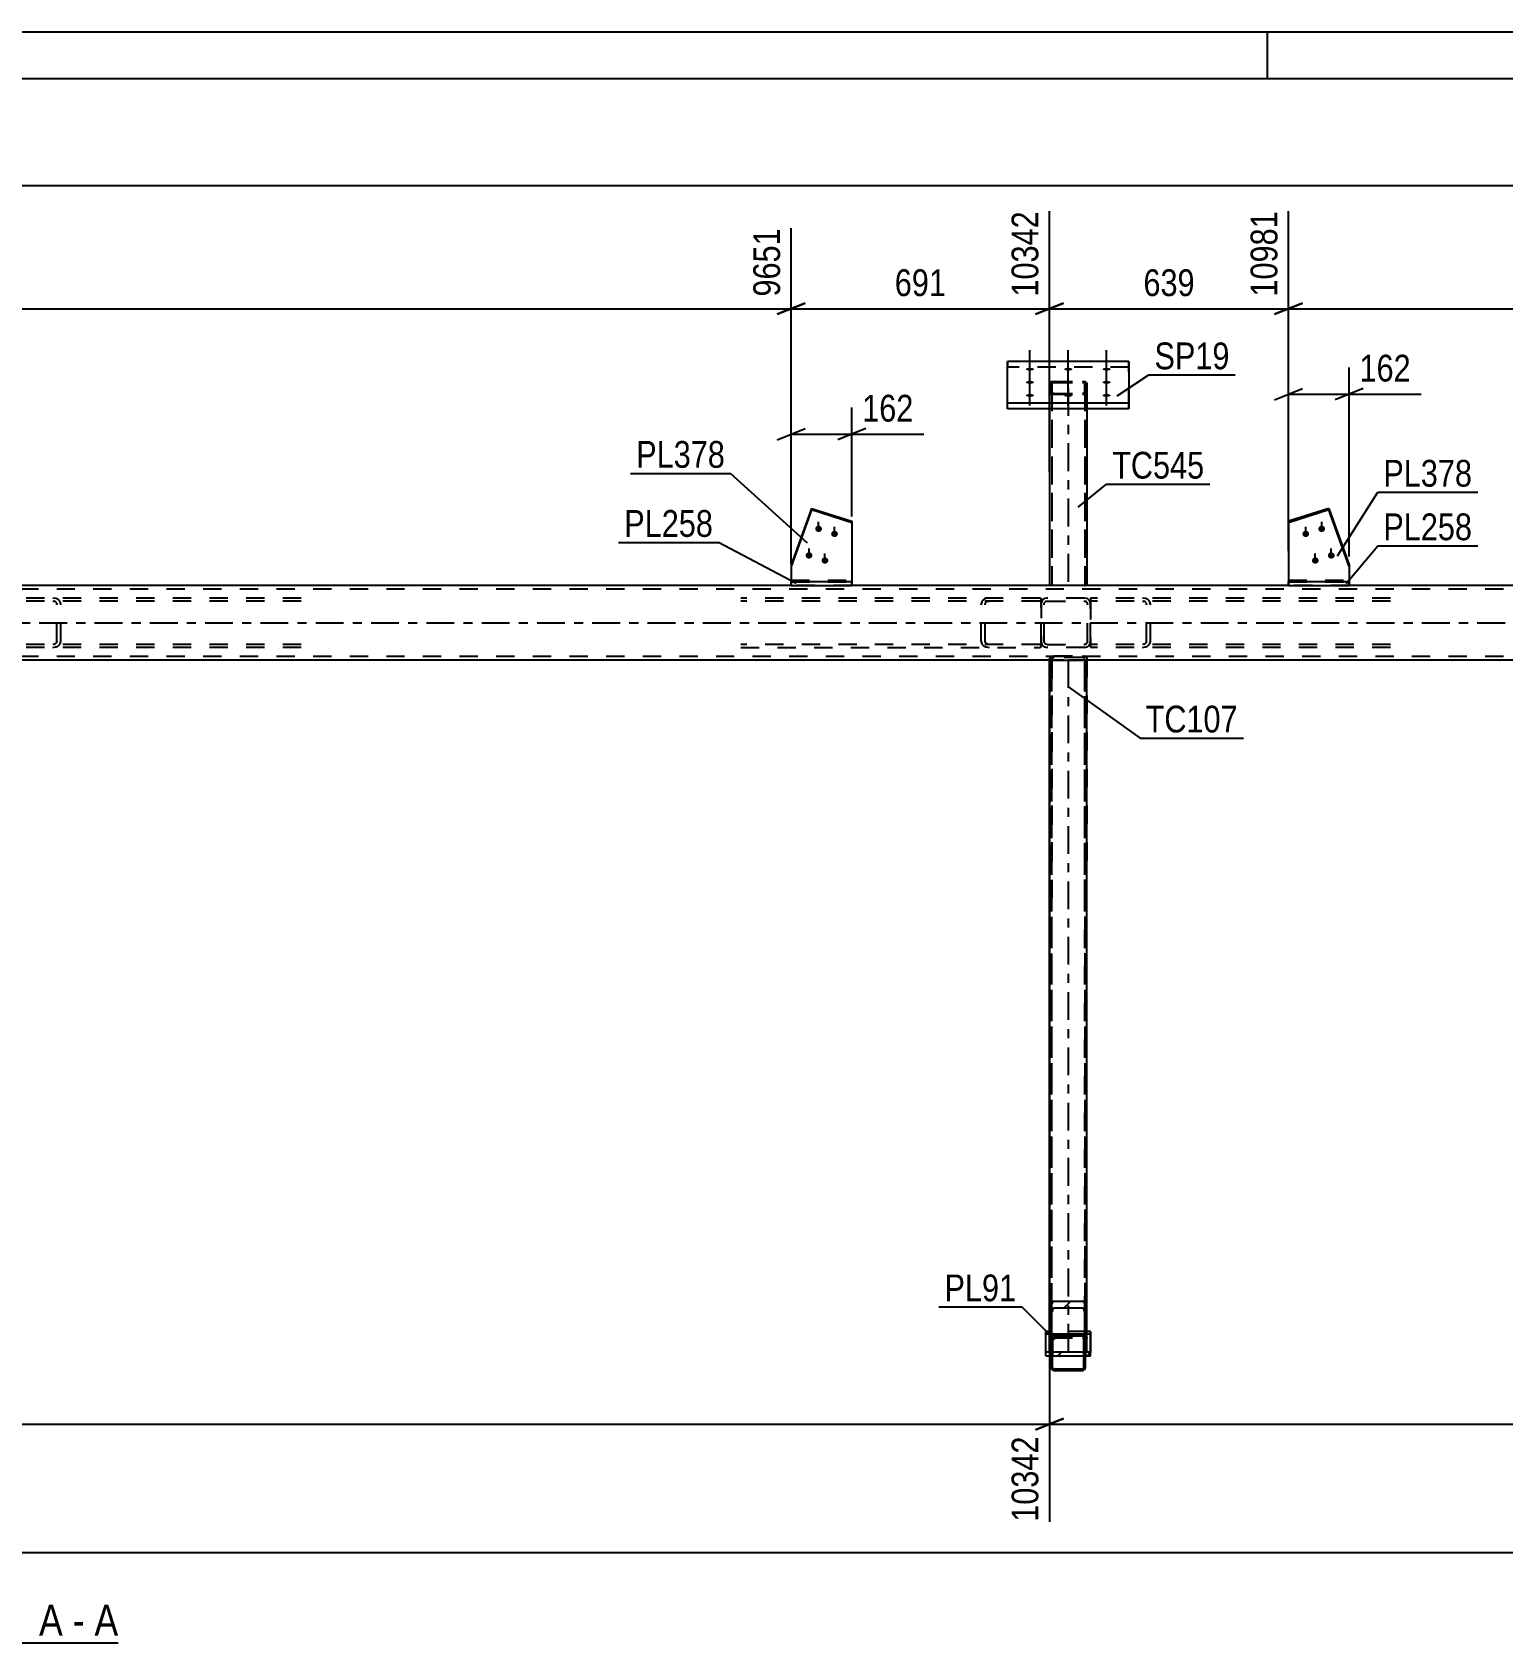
# Model space of a CAD drawing. Header units: millimetres. Extents: x -66 to 775, y -345 to 249.
# Drawn here: x 222.6 to 380, y 76.7 to 249 of the extents above; entities that cross this region are included whole.
import ezdxf

# ---------------------------------------------------------------- set-up
doc = ezdxf.new("R2010")
doc.units = ezdxf.units.MM
doc.linetypes.add('DXK_LINE_DOT2', pattern=[3.9198, 1.9599, -1.9599])
doc.linetypes.add('DXK_LINE_DOT3', pattern=[5.9187, 2.979, -0.9799, 0.9799, -0.9799])
doc.styles.add('Arial Narrow', font='ARIALN.TTF', dxfattribs={"height": 0.2})

# ---------------------------------------------------------------- blocks, each defined once
blk = doc.blocks.new('Unknown-761549502-1134')
at = {"color": 5, "linetype": 'Continuous'}
for p, q in [((774.82, 249.02), (-66.18, 249.02)), ((354.82, 244.02), (354.82, 249.02)), ((769.82, 244.02), (-61.18, 244.02))]:
    blk.add_line(p, q, dxfattribs=at)
blk = doc.blocks.new('Unknown-761549502-20 - 5822')
at = {"color": 6, "linetype": 'Continuous'}
blk.add_line((204.2, 76.7), (231.84, 76.7), dxfattribs=at)
at = {"color": 0, "linetype": 'Continuous'}
for points in [[(222.31, 77.45), (222.31, 80.95), (204.2, 80.95), (204.2, 77.45)], [(225.91, 77.45), (225.91, 80.95), (223.36, 80.95), (223.36, 77.45)], [(228.24, 77.45), (228.24, 80.95), (226.96, 80.95), (226.96, 77.45)], [(231.84, 77.45), (231.84, 80.95), (229.29, 80.95), (229.29, 77.45)]]:
    blk.add_wipeout(points, dxfattribs=at)
at = {"color": 7, "linetype": 'Continuous', "style": 'Arial Narrow'}
for s, p in [('SECTION ', (204.2, 77.45)), ('A', (223.36, 77.45)), ('A', (229.29, 77.45)), ('-', (226.96, 77.45))]:
    blk.add_text(s, height=3.34, dxfattribs=at).set_placement(p)
blk = doc.blocks.new('Part-761549502-5890 - 5822')
at = {"linetype": 'Continuous'}
h = blk.add_hatch(dxfattribs=at)
h.set_pattern_fill('', scale=0.7, style=0, pattern_type=0)
h.set_pattern_definition([(45, (335.5038, 111.8436), (-1.57154, 1.57154), [])])
h.paths.add_polyline_path([(335.5, 107.8), (335.5, 111.84), (335.47, 112.38), (335.36, 112.84), (335.21, 113.14), (335.02, 113.25), (331.98, 113.25), (331.8, 113.14), (331.64, 112.84), (331.54, 112.38), (331.5, 111.84), (331.5, 107.8), (331.74, 107.8), (331.74, 111.84), (331.76, 112.11), (331.81, 112.34), (331.89, 112.49), (331.98, 112.55), (335.02, 112.55), (335.12, 112.49), (335.19, 112.34), (335.25, 112.11), (335.26, 111.84), (335.26, 107.8)])
at = {"color": 2, "linetype": 'Continuous'}
for p, q in [((331.5, 111.84), (331.5, 181.84)), ((331.5, 181.84), (331.5, 181.84)), ((331.5, 181.84), (331.54, 181.84)), ((331.54, 181.84), (335.02, 181.84)), ((335.5, 181.84), (335.02, 181.84)), ((335.5, 111.84), (335.5, 181.84)), ((335.5, 181.84), (335.5, 181.84)), ((331.54, 112.38), (331.5, 111.84)), ((331.74, 111.84), (331.76, 112.11)), ((331.98, 113.25), (331.8, 113.14)), ((331.89, 112.49), (331.98, 112.55)), ((331.98, 113.25), (335.02, 113.25)), ((331.98, 112.55), (335.02, 112.55)), ((335.21, 113.14), (335.02, 113.25)), ((335.02, 112.55), (335.12, 112.49)), ((335.25, 112.11), (335.26, 111.84)), ((335.5, 111.84), (335.47, 112.38)), ((331.5, 107.8), (331.5, 111.84)), ((331.74, 107.8), (331.74, 111.84)), ((335.26, 107.8), (335.26, 111.84)), ((335.5, 107.8), (335.5, 111.84)), ((331.76, 109.4), (331.74, 109.31)), ((331.81, 109.47), (331.76, 109.4)), ((331.89, 109.52), (331.81, 109.47)), ((331.98, 109.53), (331.89, 109.52)), ((331.98, 109.53), (335.02, 109.53)), ((335.12, 109.52), (335.02, 109.53)), ((335.19, 109.47), (335.12, 109.52)), ((335.25, 109.4), (335.19, 109.47)), ((335.26, 109.31), (335.25, 109.4)), ((331.5, 107.8), (331.74, 107.8)), ((335.26, 107.8), (335.5, 107.8))]:
    blk.add_line(p, q, dxfattribs=at)
at = {"color": 7, "linetype": 'DXK_LINE_DOT2'}
for p, q in [((331.5, 181.84), (331.5, 109.31)), ((331.5, 181.84), (331.5, 181.84)), ((331.74, 181.84), (331.74, 181.84)), ((331.74, 109.31), (331.74, 181.84)), ((331.74, 111.84), (331.74, 181.84)), ((331.98, 181.84), (331.98, 181.84)), ((331.98, 181.84), (331.98, 181.84)), ((335.25, 181.84), (335.12, 181.84)), ((335.26, 181.84), (335.25, 181.84)), ((335.26, 181.84), (335.26, 181.84)), ((335.26, 181.84), (335.26, 109.31)), ((335.26, 111.84), (335.26, 181.84)), ((335.5, 109.31), (335.5, 181.84)), ((331.5, 109.31), (331.54, 109.48)), ((331.5, 109.31), (331.5, 107.8)), ((331.54, 109.48), (331.64, 109.62)), ((331.64, 109.62), (331.8, 109.72)), ((331.74, 107.8), (331.74, 109.31)), ((331.8, 109.72), (331.98, 109.75)), ((331.98, 109.75), (335.02, 109.75)), ((335.02, 109.75), (335.21, 109.72)), ((335.21, 109.72), (335.36, 109.62)), ((335.26, 109.31), (335.26, 107.8)), ((335.36, 109.62), (335.47, 109.48)), ((335.47, 109.48), (335.5, 109.31)), ((335.5, 107.8), (335.5, 109.31))]:
    blk.add_line(p, q, dxfattribs=at)
at = {"color": 7, "linetype": 'DXK_LINE_DOT3'}
blk.add_line((333.5, 181.84), (333.5, 107.92), dxfattribs=at)
at = {"color": 2, "linetype": 'Continuous'}
for centre, radius, start, end in [((333.17, 112.25), 1.63, 146.8838, 175.3521), ((332.58, 112.05), 0.816, 146.8838, 175.3521), ((334.43, 112.05), 0.816, 4.6481, 33.1149), ((333.84, 112.25), 1.63, 4.6481, 33.1149)]:
    blk.add_arc(centre, radius, start, end, dxfattribs=at)
blk = doc.blocks.new('Part-761549502-5950 - 5822')
at = {"color": 7, "linetype": 'DXK_LINE_DOT2'}
for p, q in [((331.54, 211.54), (331.5, 211.48)), ((331.5, 210.44), (331.5, 211.48)), ((331.5, 211.48), (331.5, 189.84)), ((331.5, 210.44), (331.5, 208.74)), ((331.5, 210.44), (331.54, 210.38)), ((331.64, 211.6), (331.54, 211.54)), ((331.54, 210.38), (331.64, 210.32)), ((331.8, 211.63), (331.64, 211.6)), ((331.64, 210.32), (331.8, 210.29)), ((331.74, 211.48), (331.76, 211.51)), ((331.74, 210.44), (331.74, 211.48)), ((331.74, 211.48), (331.74, 189.84)), ((331.74, 210.44), (331.74, 189.84)), ((331.76, 210.41), (331.74, 210.44)), ((331.76, 211.51), (331.81, 211.54)), ((331.81, 210.38), (331.76, 210.41)), ((331.98, 211.64), (331.8, 211.63)), ((331.8, 210.29), (331.98, 210.28)), ((331.81, 211.54), (331.89, 211.56)), ((331.89, 210.36), (331.81, 210.38)), ((331.89, 211.56), (331.98, 211.56)), ((331.98, 210.36), (331.89, 210.36)), ((331.98, 211.64), (335.02, 211.64)), ((331.98, 211.56), (335.02, 211.56)), ((331.98, 210.36), (335.02, 210.36)), ((331.98, 210.28), (335.02, 210.28)), ((335.21, 211.63), (335.02, 211.64)), ((335.02, 211.56), (335.12, 211.56)), ((335.12, 210.36), (335.02, 210.36)), ((335.02, 210.28), (335.21, 210.29)), ((335.12, 211.56), (335.19, 211.54)), ((335.19, 210.38), (335.12, 210.36)), ((335.19, 211.54), (335.25, 211.51)), ((335.25, 210.41), (335.19, 210.38)), ((335.36, 211.6), (335.21, 211.63)), ((335.21, 210.29), (335.36, 210.32)), ((335.25, 211.51), (335.26, 211.48)), ((335.26, 210.44), (335.25, 210.41)), ((335.26, 210.44), (335.26, 211.48)), ((335.26, 211.48), (335.26, 189.84)), ((335.26, 210.44), (335.26, 189.84)), ((335.47, 211.54), (335.36, 211.6)), ((335.36, 210.32), (335.47, 210.38)), ((335.5, 211.48), (335.47, 211.54)), ((335.47, 210.38), (335.5, 210.44)), ((335.5, 210.44), (335.5, 211.48)), ((335.5, 211.48), (335.5, 189.84)), ((335.5, 210.44), (335.5, 208.74)), ((331.5, 189.84), (331.5, 189.84)), ((331.74, 189.84), (331.74, 189.84)), ((331.98, 189.84), (331.98, 189.84)), ((331.98, 189.84), (331.98, 189.84)), ((335.25, 189.84), (335.26, 189.84)), ((335.26, 189.84), (335.26, 189.84))]:
    blk.add_line(p, q, dxfattribs=at)
at = {"color": 7, "linetype": 'DXK_LINE_DOT3'}
blk.add_line((333.5, 210.96), (333.5, 189.84), dxfattribs=at)
at = {"color": 2, "linetype": 'Continuous'}
for p, q in [((331.5, 208.74), (331.5, 189.84)), ((335.5, 208.74), (335.5, 189.84)), ((331.5, 189.84), (331.5, 189.84)), ((335.47, 189.84), (331.5, 189.84)), ((335.5, 189.84), (335.47, 189.84)), ((335.5, 189.84), (335.5, 189.84))]:
    blk.add_line(p, q, dxfattribs=at)
blk = doc.blocks.new('Part-761549502-5837 - 5822')
at = {"color": 2, "linetype": 'Continuous'}
for p, q in [((306.03, 198.07), (303.86, 192.02)), ((306.03, 197.91), (303.86, 191.85)), ((306.03, 197.91), (306.03, 198.07)), ((306.03, 198.07), (310.33, 196.69)), ((310.33, 196.53), (306.03, 197.91)), ((310.33, 196.69), (310.33, 190.24)), ((303.86, 192.02), (303.86, 190.24))]:
    blk.add_line(p, q, dxfattribs=at)
at = {"color": 7, "linetype": 'DXK_LINE_DOT2'}
for p, q in [((303.86, 190.39), (310.33, 190.39)), ((303.86, 190.24), (303.86, 190.22)), ((303.86, 190.22), (303.86, 190.24)), ((303.86, 190.22), (310.33, 190.22)), ((310.33, 190.22), (310.33, 190.24)), ((310.33, 190.24), (310.33, 190.22))]:
    blk.add_line(p, q, dxfattribs=at)
blk = doc.blocks.new('Part-761549502-5838 - 5822')
at = {"color": 2, "linetype": 'Continuous'}
for p, q in [((361.38, 198.07), (357.08, 196.69)), ((361.38, 197.91), (357.08, 196.53)), ((357.08, 196.69), (357.08, 190.24)), ((361.38, 197.91), (361.38, 198.07)), ((361.38, 198.07), (363.55, 192.02)), ((363.55, 191.85), (361.38, 197.91)), ((363.55, 192.02), (363.55, 190.24))]:
    blk.add_line(p, q, dxfattribs=at)
at = {"color": 7, "linetype": 'DXK_LINE_DOT2'}
for p, q in [((357.08, 190.39), (363.55, 190.39)), ((357.08, 190.24), (357.08, 190.22)), ((357.08, 190.22), (357.08, 190.24)), ((357.08, 190.22), (363.55, 190.22)), ((363.55, 190.22), (363.55, 190.24)), ((363.55, 190.24), (363.55, 190.22))]:
    blk.add_line(p, q, dxfattribs=at)
blk = doc.blocks.new('Part-761549502-5839 - 5822')
at = {"color": 7, "linetype": 'DXK_LINE_DOT2'}
for p, q in [((219.42, 188.48), (219.28, 188.46)), ((219.28, 188.46), (219.28, 188.14)), ((219.28, 188.43), (219.28, 188.3)), ((219.28, 188.3), (219.28, 183.39)), ((219.42, 188.16), (219.28, 188.14)), ((219.28, 188.14), (219.28, 183.54)), ((251.4, 188.48), (219.42, 188.48)), ((251.4, 188.16), (219.42, 188.16)), ((225.17, 188.43), (224.84, 188.48)), ((224.84, 188.16), (225, 188.14)), ((225.24, 187.97), (225.27, 187.84)), ((225.27, 183.84), (225.27, 187.84)), ((225.7, 187.84), (225.64, 188.09)), ((225.7, 183.84), (225.7, 187.84)), ((219.42, 183.52), (219.28, 183.54)), ((219.28, 183.54), (219.28, 183.22)), ((219.28, 183.25), (219.28, 183.39)), ((219.28, 183.22), (219.42, 183.2)), ((251.4, 183.52), (219.42, 183.52)), ((251.4, 183.2), (219.42, 183.2)), ((225, 183.55), (224.84, 183.52)), ((224.84, 183.2), (225.17, 183.25)), ((225.27, 183.84), (225.24, 183.72)), ((225.64, 183.6), (225.7, 183.84))]:
    blk.add_line(p, q, dxfattribs=at)
for centre, radius, start, end in [((224.9, 187.76), 0.396, 31.9688, 75.1602), ((224.96, 187.67), 0.792, 31.9688, 75.1602), ((224.9, 183.93), 0.396, 284.8398, 328.0312), ((224.96, 184.02), 0.792, 284.8398, 328.0312)]:
    blk.add_arc(centre, radius, start, end, dxfattribs=at)
blk = doc.blocks.new('Part-761549502-5842 - 5822')
at = {"linetype": 'Continuous'}
h = blk.add_hatch(dxfattribs=at)
h.set_pattern_fill('', scale=0.7, style=0, pattern_type=0)
h.set_pattern_definition([(45, (335.1362, 105.8664), (-1.5715, 1.5715), [])])
h.paths.add_polyline_path([(335.01, 105.84), (335.14, 105.87), (335.24, 105.94), (335.31, 106.04), (335.33, 106.16), (335.33, 107.42), (335.17, 107.42), (335.17, 106.16), (335.16, 106.1), (335.13, 106.05), (335.07, 106.01), (335.01, 106), (331.99, 106), (331.93, 106.01), (331.88, 106.05), (331.85, 106.1), (331.83, 106.16), (331.83, 107.42), (331.67, 107.42), (331.67, 106.16), (331.7, 106.04), (331.77, 105.94), (331.87, 105.87), (331.99, 105.84)])
at = {"color": 7, "linetype": 'DXK_LINE_DOT2'}
for p, q in [((331.7, 109.3), (331.67, 109.18)), ((331.67, 109.18), (331.67, 109.18)), ((331.67, 107.42), (331.67, 109.18)), ((331.77, 109.41), (331.7, 109.3)), ((331.87, 109.48), (331.77, 109.41)), ((331.83, 109.18), (331.85, 109.24)), ((331.83, 109.18), (331.83, 109.18)), ((331.83, 109.18), (331.83, 107.42)), ((331.85, 109.24), (331.88, 109.3)), ((331.99, 109.5), (331.87, 109.48)), ((331.88, 109.3), (331.93, 109.33)), ((331.93, 109.33), (331.99, 109.34)), ((331.99, 109.5), (331.99, 109.5)), ((331.99, 109.5), (335.01, 109.5)), ((331.99, 109.34), (331.99, 109.34)), ((331.99, 109.34), (335.01, 109.34)), ((335.01, 109.5), (335.01, 109.5)), ((335.14, 109.48), (335.01, 109.5)), ((335.01, 109.34), (335.01, 109.34)), ((335.01, 109.34), (335.07, 109.33)), ((335.07, 109.33), (335.13, 109.3)), ((335.13, 109.3), (335.16, 109.24)), ((335.24, 109.41), (335.14, 109.48)), ((335.16, 109.24), (335.17, 109.18)), ((335.17, 109.18), (335.17, 109.18)), ((335.17, 107.42), (335.17, 109.18)), ((335.31, 109.3), (335.24, 109.41)), ((335.33, 109.18), (335.31, 109.3)), ((335.33, 109.18), (335.33, 109.18)), ((335.33, 109.18), (335.33, 107.42)), ((331.83, 106.16), (331.83, 106.16)), ((331.99, 106), (331.99, 106)), ((331.99, 105.84), (331.99, 105.84)), ((335.01, 106), (335.01, 106)), ((335.01, 105.84), (335.01, 105.84)), ((335.33, 106.16), (335.33, 106.16))]:
    blk.add_line(p, q, dxfattribs=at)
at = {"color": 2, "linetype": 'Continuous'}
for p, q in [((331.67, 106.16), (331.67, 107.42)), ((331.67, 107.42), (331.83, 107.42)), ((331.83, 106.16), (331.83, 107.42)), ((335.17, 106.16), (335.17, 107.42)), ((335.17, 107.42), (335.33, 107.42)), ((335.33, 106.16), (335.33, 107.42)), ((331.67, 106.16), (331.67, 106.16)), ((331.67, 106.16), (331.7, 106.04)), ((331.85, 106.1), (331.83, 106.16)), ((331.88, 106.05), (331.85, 106.1)), ((331.87, 105.87), (331.99, 105.84)), ((331.93, 106.01), (331.88, 106.05)), ((331.99, 106), (331.93, 106.01)), ((331.99, 106), (335.01, 106)), ((331.99, 105.84), (335.01, 105.84)), ((335.07, 106.01), (335.01, 106)), ((335.01, 105.84), (335.14, 105.87)), ((335.13, 106.05), (335.07, 106.01)), ((335.16, 106.1), (335.13, 106.05)), ((335.17, 106.16), (335.16, 106.1)), ((335.17, 106.16), (335.17, 106.16)), ((335.31, 106.04), (335.33, 106.16))]:
    blk.add_line(p, q, dxfattribs=at)
at = {"color": 7, "linetype": 'DXK_LINE_DOT3'}
blk.add_line((333.5, 107.67), (333.5, 107.67), dxfattribs=at)
at = {"color": 2, "linetype": 'Continuous'}
for centre, start, end in [((331.99, 106.16), 202.5, 247.5), ((335.01, 106.16), 292.5, 337.5)]:
    blk.add_arc(centre, 0.32, start, end, dxfattribs=at)
blk = doc.blocks.new('Part-761549502-5902 - 5822')
at = {"color": 7, "linetype": 'DXK_LINE_DOT2'}
for p, q in [((330.46, 188.48), (298.48, 188.48)), ((330.46, 188.16), (298.48, 188.16)), ((324.24, 188.09), (324.17, 187.84)), ((324.17, 183.84), (324.17, 187.84)), ((324.6, 187.84), (324.64, 187.97)), ((324.6, 183.84), (324.6, 187.84)), ((325.04, 188.48), (324.71, 188.43)), ((324.87, 188.14), (325.04, 188.16)), ((330.46, 188.48), (330.6, 188.46)), ((330.46, 188.16), (330.6, 188.14)), ((330.6, 188.14), (330.6, 188.46)), ((330.6, 188.43), (330.6, 188.3)), ((330.6, 188.3), (330.6, 183.6)), ((330.6, 183.54), (330.6, 188.14)), ((330.46, 183.52), (298.48, 183.52)), ((298.48, 183.2), (330.46, 183.2)), ((324.17, 183.84), (324.24, 183.6)), ((324.64, 183.72), (324.6, 183.84)), ((324.71, 183.25), (325.04, 183.2)), ((325.04, 183.52), (324.87, 183.55)), ((330.46, 183.52), (330.6, 183.54)), ((330.46, 183.2), (330.6, 183.22)), ((330.6, 183.6), (330.6, 183.25)), ((330.6, 183.22), (330.6, 183.54))]:
    blk.add_line(p, q, dxfattribs=at)
for centre, radius, start, end in [((324.91, 187.67), 0.792, 104.8392, 148.0302), ((324.97, 187.76), 0.396, 104.8392, 148.0302), ((324.91, 184.02), 0.792, 211.9698, 255.1608), ((324.97, 183.93), 0.396, 211.9698, 255.1608)]:
    blk.add_arc(centre, radius, start, end, dxfattribs=at)
blk = doc.blocks.new('Part-761549502-5927 - 5822')
at = {"color": 2, "linetype": 'Continuous'}
for p, q in [((340, 213.78), (327, 213.78)), ((327, 209.34), (327, 213.78)), ((340, 213.78), (340, 209.34)), ((340, 209.34), (327, 209.34)), ((327, 208.74), (327, 209.34)), ((340, 208.74), (327, 208.74)), ((340, 209.34), (340, 208.74))]:
    blk.add_line(p, q, dxfattribs=at)
at = {"color": 7, "linetype": 'DXK_LINE_DOT2'}
for p, q in [((327, 213.78), (327, 213.18)), ((340, 213.18), (340, 213.78)), ((340, 213.18), (327, 213.18)), ((327, 208.74), (327, 213.18)), ((340, 208.74), (340, 213.18))]:
    blk.add_line(p, q, dxfattribs=at)
blk = doc.blocks.new('Bolt-761549502-5850 - 5822')
at = {"linetype": 'Continuous'}
for points in [[(358.92, 195.68), (358.99, 195.68), (359.07, 195.65), (359.13, 195.62), (359.19, 195.57), (359.23, 195.51), (359.26, 195.45), (359.28, 195.38), (359.28, 195.31), (359.26, 195.24), (359.23, 195.18), (359.19, 195.12), (359.13, 195.07), (359.07, 195.04), (358.99, 195.01), (358.92, 195.01), (358.84, 195.01), (358.77, 195.04), (358.71, 195.07), (358.65, 195.12), (358.61, 195.18), (358.58, 195.24), (358.56, 195.31), (358.56, 195.38), (358.58, 195.45), (358.61, 195.51), (358.65, 195.57), (358.71, 195.62), (358.77, 195.65), (358.84, 195.68)], [(360.62, 196.22), (360.7, 196.22), (360.77, 196.19), (360.84, 196.16), (360.89, 196.11), (360.94, 196.05), (360.97, 195.99), (360.98, 195.92), (360.98, 195.85), (360.97, 195.78), (360.94, 195.72), (360.89, 195.66), (360.84, 195.61), (360.77, 195.58), (360.7, 195.55), (360.62, 195.55), (360.55, 195.55), (360.48, 195.58), (360.41, 195.61), (360.36, 195.66), (360.31, 195.72), (360.28, 195.78), (360.27, 195.85), (360.27, 195.92), (360.28, 195.99), (360.31, 196.05), (360.36, 196.11), (360.41, 196.16), (360.48, 196.19), (360.55, 196.22)], [(361.65, 193.37), (361.72, 193.37), (361.79, 193.35), (361.86, 193.31), (361.92, 193.26), (361.96, 193.21), (361.99, 193.14), (362.01, 193.07), (362.01, 193), (361.99, 192.93), (361.96, 192.87), (361.92, 192.81), (361.86, 192.76), (361.79, 192.73), (361.72, 192.71), (361.65, 192.7), (361.57, 192.71), (361.5, 192.73), (361.44, 192.76), (361.38, 192.81), (361.34, 192.87), (361.31, 192.93), (361.29, 193), (361.29, 193.07), (361.31, 193.14), (361.34, 193.21), (361.38, 193.26), (361.44, 193.31), (361.5, 193.35), (361.57, 193.37)], [(359.94, 192.83), (360.02, 192.83), (360.09, 192.8), (360.15, 192.77), (360.21, 192.72), (360.25, 192.66), (360.28, 192.6), (360.3, 192.53), (360.3, 192.46), (360.28, 192.39), (360.25, 192.33), (360.21, 192.27), (360.15, 192.22), (360.09, 192.19), (360.02, 192.16), (359.94, 192.16), (359.87, 192.16), (359.8, 192.19), (359.73, 192.22), (359.67, 192.27), (359.63, 192.33), (359.6, 192.39), (359.58, 192.46), (359.58, 192.53), (359.6, 192.6), (359.63, 192.66), (359.67, 192.72), (359.73, 192.77), (359.8, 192.8), (359.87, 192.83)]]:
    blk.add_hatch(color=1, dxfattribs=at).paths.add_polyline_path(points)
at = {"color": 1, "linetype": 'Continuous'}
for p, q in [((360.62, 195.61), (360.62, 196.64)), ((358.92, 195.07), (358.92, 196.1)), ((359.94, 192.22), (359.94, 193.25)), ((361.65, 192.76), (361.65, 193.79))]:
    blk.add_line(p, q, dxfattribs=at)
blk = doc.blocks.new('Part-761549502-5915 - 5822')
at = {"color": 7, "linetype": 'DXK_LINE_DOT2'}
for p, q in [((331.54, 182.07), (331.5, 181.96)), ((331.5, 181.96), (331.5, 160.2)), ((331.5, 181.84), (331.5, 181.9)), ((335.5, 181.84), (331.5, 181.84)), ((331.54, 182.07), (331.55, 182.08)), ((331.55, 182.08), (331.64, 182.19)), ((331.64, 182.19), (331.8, 182.28)), ((331.76, 182.01), (331.74, 181.96)), ((331.74, 181.96), (331.74, 160.2)), ((331.74, 181.84), (331.74, 181.9)), ((331.74, 181.84), (331.74, 181.84)), ((331.74, 181.84), (331.74, 156.42)), ((331.81, 182.06), (331.76, 182.01)), ((331.8, 182.28), (331.98, 182.31)), ((331.86, 182.08), (331.81, 182.06)), ((331.89, 182.09), (331.86, 182.08)), ((331.98, 182.11), (331.89, 182.09)), ((331.98, 182.31), (335.02, 182.31)), ((335.02, 182.11), (331.98, 182.11)), ((335.02, 182.31), (335.21, 182.28)), ((335.12, 182.09), (335.02, 182.11)), ((335.14, 182.08), (335.12, 182.09)), ((335.19, 182.06), (335.14, 182.08)), ((335.24, 182.01), (335.19, 182.06)), ((335.36, 182.19), (335.21, 182.28)), ((335.26, 181.96), (335.24, 182.01)), ((335.26, 160.2), (335.26, 181.96)), ((335.26, 181.84), (335.26, 181.9)), ((335.26, 156.42), (335.26, 181.84)), ((335.26, 181.84), (335.26, 181.84)), ((335.36, 182.19), (335.45, 182.08)), ((335.45, 182.08), (335.47, 182.07)), ((335.47, 182.07), (335.5, 181.96)), ((335.5, 181.96), (335.5, 160.2)), ((335.5, 181.84), (335.5, 181.9)), ((335.5, 156.42), (335.5, 181.84))]:
    blk.add_line(p, q, dxfattribs=at)
at = {"color": 2, "linetype": 'Continuous'}
blk.add_line((331.5, 156.42), (331.5, 181.84), dxfattribs=at)
blk = doc.blocks.new('Part-761549502-5992 - 5822')
at = {"color": 2, "linetype": 'Continuous'}
for p, q in [((357.08, 189.84), (357.08, 190.24)), ((357.08, 190.24), (363.55, 190.24)), ((357.08, 189.84), (363.55, 189.84)), ((363.55, 190.24), (363.55, 189.84))]:
    blk.add_line(p, q, dxfattribs=at)
at = {"color": 7, "linetype": 'DXK_LINE_DOT2'}
for p, q in [((357.08, 190.24), (357.08, 189.84)), ((363.55, 189.84), (363.55, 190.24))]:
    blk.add_line(p, q, dxfattribs=at)
blk = doc.blocks.new('Bolt-761549502-5882 - 5822')
at = {"linetype": 'Continuous'}
for points in [[(329.4, 212.81), (329.31, 212.82), (329.22, 212.83), (329.14, 212.84), (329.08, 212.86), (329.02, 212.89), (328.98, 212.92), (328.97, 212.95), (328.97, 212.98), (328.98, 213.01), (329.02, 213.04), (329.08, 213.06), (329.14, 213.09), (329.22, 213.1), (329.31, 213.11), (329.4, 213.11), (329.49, 213.11), (329.58, 213.1), (329.66, 213.09), (329.73, 213.06), (329.78, 213.04), (329.82, 213.01), (329.84, 212.98), (329.84, 212.95), (329.82, 212.92), (329.78, 212.89), (329.73, 212.86), (329.66, 212.84), (329.58, 212.83), (329.49, 212.82)], [(333.5, 212.81), (333.41, 212.82), (333.32, 212.83), (333.24, 212.84), (333.18, 212.86), (333.12, 212.89), (333.08, 212.92), (333.07, 212.95), (333.07, 212.98), (333.08, 213.01), (333.12, 213.04), (333.18, 213.06), (333.24, 213.09), (333.32, 213.1), (333.41, 213.11), (333.5, 213.11), (333.59, 213.11), (333.68, 213.1), (333.76, 213.09), (333.83, 213.06), (333.88, 213.04), (333.92, 213.01), (333.94, 212.98), (333.94, 212.95), (333.92, 212.92), (333.88, 212.89), (333.83, 212.86), (333.76, 212.84), (333.68, 212.83), (333.59, 212.82)], [(337.6, 212.81), (337.51, 212.82), (337.42, 212.83), (337.34, 212.84), (337.28, 212.86), (337.22, 212.89), (337.18, 212.92), (337.17, 212.95), (337.17, 212.98), (337.18, 213.01), (337.22, 213.04), (337.28, 213.06), (337.34, 213.09), (337.42, 213.1), (337.51, 213.11), (337.6, 213.11), (337.69, 213.11), (337.78, 213.1), (337.86, 213.09), (337.93, 213.06), (337.98, 213.04), (338.02, 213.01), (338.04, 212.98), (338.04, 212.95), (338.02, 212.92), (337.98, 212.89), (337.93, 212.86), (337.86, 212.84), (337.78, 212.83), (337.69, 212.82)], [(329.4, 211.41), (329.31, 211.41), (329.22, 211.42), (329.14, 211.44), (329.08, 211.46), (329.02, 211.49), (328.98, 211.51), (328.97, 211.55), (328.97, 211.58), (328.98, 211.61), (329.02, 211.64), (329.08, 211.66), (329.14, 211.68), (329.22, 211.7), (329.31, 211.71), (329.4, 211.71), (329.49, 211.71), (329.58, 211.7), (329.66, 211.68), (329.73, 211.66), (329.78, 211.64), (329.82, 211.61), (329.84, 211.58), (329.84, 211.55), (329.82, 211.51), (329.78, 211.49), (329.73, 211.46), (329.66, 211.44), (329.58, 211.42), (329.49, 211.41)], [(329.4, 210.01), (329.31, 210.01), (329.22, 210.02), (329.14, 210.04), (329.08, 210.06), (329.02, 210.08), (328.98, 210.11), (328.97, 210.14), (328.97, 210.17), (328.98, 210.21), (329.02, 210.23), (329.08, 210.26), (329.14, 210.28), (329.22, 210.3), (329.31, 210.31), (329.4, 210.31), (329.49, 210.31), (329.58, 210.3), (329.66, 210.28), (329.73, 210.26), (329.78, 210.23), (329.82, 210.21), (329.84, 210.17), (329.84, 210.14), (329.82, 210.11), (329.78, 210.08), (329.73, 210.06), (329.66, 210.04), (329.58, 210.02), (329.49, 210.01)], [(333.5, 210.01), (333.41, 210.01), (333.32, 210.02), (333.24, 210.04), (333.18, 210.06), (333.12, 210.08), (333.09, 210.11), (333.07, 210.14), (333.07, 210.17), (333.09, 210.21), (333.12, 210.23), (333.18, 210.26), (333.24, 210.28), (333.32, 210.3), (333.41, 210.31), (333.5, 210.31), (333.6, 210.31), (333.68, 210.3), (333.76, 210.28), (333.83, 210.26), (333.88, 210.23), (333.92, 210.21), (333.94, 210.17), (333.94, 210.14), (333.92, 210.11), (333.88, 210.08), (333.83, 210.06), (333.76, 210.04), (333.68, 210.02), (333.6, 210.01)], [(337.6, 211.41), (337.51, 211.41), (337.42, 211.42), (337.34, 211.44), (337.28, 211.46), (337.22, 211.49), (337.18, 211.51), (337.17, 211.55), (337.17, 211.58), (337.18, 211.61), (337.22, 211.64), (337.28, 211.66), (337.34, 211.68), (337.42, 211.7), (337.51, 211.71), (337.6, 211.71), (337.69, 211.71), (337.78, 211.7), (337.86, 211.68), (337.93, 211.66), (337.98, 211.64), (338.02, 211.61), (338.04, 211.58), (338.04, 211.55), (338.02, 211.51), (337.98, 211.49), (337.93, 211.46), (337.86, 211.44), (337.78, 211.42), (337.69, 211.41)], [(337.6, 210.01), (337.51, 210.01), (337.42, 210.02), (337.34, 210.04), (337.28, 210.06), (337.22, 210.08), (337.18, 210.11), (337.17, 210.14), (337.17, 210.17), (337.18, 210.21), (337.22, 210.23), (337.28, 210.26), (337.34, 210.28), (337.42, 210.3), (337.51, 210.31), (337.6, 210.31), (337.69, 210.31), (337.78, 210.3), (337.86, 210.28), (337.93, 210.26), (337.98, 210.23), (338.02, 210.21), (338.04, 210.17), (338.04, 210.14), (338.02, 210.11), (337.98, 210.08), (337.93, 210.06), (337.86, 210.04), (337.78, 210.02), (337.69, 210.01)]]:
    blk.add_hatch(color=1, dxfattribs=at).paths.add_polyline_path(points)
at = {"color": 1, "linetype": 'Continuous'}
for p, q in [((329.4, 211.87), (329.4, 214.99)), ((333.5, 211.87), (333.5, 214.99)), ((337.6, 211.87), (337.6, 214.99)), ((329.4, 210.47), (329.4, 213.59)), ((329.4, 209.07), (329.4, 212.19)), ((333.5, 209.07), (333.5, 212.19)), ((337.6, 210.47), (337.6, 213.59)), ((337.6, 209.07), (337.6, 212.19))]:
    blk.add_line(p, q, dxfattribs=at)
blk = doc.blocks.new('Part-761549502-5885 - 5822')
at = {"color": 7, "linetype": 'DXK_LINE_DOT2'}
for p, q in [((336.02, 188.48), (335.88, 188.46)), ((335.88, 188.46), (335.88, 188.14)), ((335.88, 188.43), (335.88, 188.3)), ((335.88, 183.39), (335.88, 188.3)), ((336.02, 188.16), (335.88, 188.14)), ((335.88, 188.14), (335.88, 183.54)), ((367.99, 188.48), (336.02, 188.48)), ((367.99, 188.16), (336.02, 188.16)), ((341.77, 188.43), (341.43, 188.48)), ((341.43, 188.16), (341.6, 188.14)), ((341.84, 187.97), (341.87, 187.84)), ((341.87, 183.84), (341.87, 187.84)), ((342.3, 187.84), (342.24, 188.09)), ((342.3, 183.84), (342.3, 187.84)), ((336.02, 183.52), (335.88, 183.54)), ((335.88, 183.54), (335.88, 183.22)), ((335.88, 183.25), (335.88, 183.39)), ((335.88, 183.22), (336.02, 183.2)), ((367.99, 183.52), (336.02, 183.52)), ((367.99, 183.2), (336.02, 183.2)), ((341.6, 183.55), (341.43, 183.52)), ((341.43, 183.2), (341.77, 183.25)), ((341.87, 183.84), (341.84, 183.72)), ((342.24, 183.6), (342.3, 183.84))]:
    blk.add_line(p, q, dxfattribs=at)
for centre, radius, start, end in [((341.5, 187.76), 0.396, 31.9688, 75.1602), ((341.56, 187.67), 0.792, 31.9688, 75.1602), ((341.5, 183.93), 0.396, 284.8398, 328.0312), ((341.56, 184.02), 0.792, 284.8398, 328.0312)]:
    blk.add_arc(centre, radius, start, end, dxfattribs=at)
blk = doc.blocks.new('Bolt-761549502-5920 - 5822')
at = {"linetype": 'Continuous'}
for points in [[(306.78, 196.22), (306.86, 196.22), (306.93, 196.19), (307, 196.16), (307.05, 196.11), (307.1, 196.05), (307.13, 195.99), (307.14, 195.92), (307.14, 195.85), (307.13, 195.78), (307.1, 195.72), (307.05, 195.66), (307, 195.61), (306.93, 195.58), (306.86, 195.55), (306.78, 195.55), (306.71, 195.55), (306.64, 195.58), (306.57, 195.61), (306.52, 195.66), (306.47, 195.72), (306.44, 195.78), (306.43, 195.85), (306.43, 195.92), (306.44, 195.99), (306.47, 196.05), (306.52, 196.11), (306.57, 196.16), (306.64, 196.19), (306.71, 196.22)], [(308.49, 195.68), (308.56, 195.68), (308.64, 195.65), (308.7, 195.62), (308.76, 195.57), (308.8, 195.51), (308.83, 195.45), (308.85, 195.38), (308.85, 195.31), (308.83, 195.24), (308.8, 195.18), (308.76, 195.12), (308.7, 195.07), (308.64, 195.04), (308.56, 195.01), (308.49, 195.01), (308.41, 195.01), (308.34, 195.04), (308.28, 195.07), (308.22, 195.12), (308.18, 195.18), (308.15, 195.24), (308.13, 195.31), (308.13, 195.38), (308.15, 195.45), (308.18, 195.51), (308.22, 195.57), (308.28, 195.62), (308.34, 195.65), (308.41, 195.68)], [(305.76, 193.37), (305.83, 193.37), (305.91, 193.35), (305.97, 193.31), (306.03, 193.26), (306.07, 193.21), (306.1, 193.14), (306.12, 193.07), (306.12, 193), (306.1, 192.93), (306.07, 192.87), (306.03, 192.81), (305.97, 192.76), (305.91, 192.73), (305.83, 192.71), (305.76, 192.7), (305.69, 192.71), (305.61, 192.73), (305.55, 192.76), (305.49, 192.81), (305.45, 192.87), (305.42, 192.93), (305.4, 193), (305.4, 193.07), (305.42, 193.14), (305.45, 193.21), (305.49, 193.26), (305.55, 193.31), (305.61, 193.35), (305.69, 193.37)], [(307.47, 192.83), (307.54, 192.83), (307.61, 192.8), (307.68, 192.77), (307.73, 192.72), (307.78, 192.66), (307.81, 192.6), (307.82, 192.53), (307.82, 192.46), (307.81, 192.39), (307.78, 192.33), (307.73, 192.27), (307.68, 192.22), (307.61, 192.19), (307.54, 192.16), (307.47, 192.16), (307.39, 192.16), (307.32, 192.19), (307.25, 192.22), (307.2, 192.27), (307.15, 192.33), (307.12, 192.39), (307.11, 192.46), (307.11, 192.53), (307.12, 192.6), (307.15, 192.66), (307.2, 192.72), (307.25, 192.77), (307.32, 192.8), (307.39, 192.83)]]:
    blk.add_hatch(color=1, dxfattribs=at).paths.add_polyline_path(points)
at = {"color": 1, "linetype": 'Continuous'}
for p, q in [((306.78, 195.61), (306.78, 196.64)), ((308.49, 195.07), (308.49, 196.1)), ((305.76, 192.76), (305.76, 193.79)), ((307.47, 192.22), (307.47, 193.25))]:
    blk.add_line(p, q, dxfattribs=at)
blk = doc.blocks.new('Part-761549502-5937 - 5822')
at = {"color": 7, "linetype": 'DXK_LINE_DOT2'}
for p, q in [((330.65, 188.09), (330.6, 187.84)), ((330.6, 183.84), (330.6, 187.84)), ((330.6, 187.84), (330.6, 187.84)), ((330.92, 187.84), (330.94, 187.97)), ((330.92, 187.84), (330.92, 187.84)), ((330.92, 183.84), (330.92, 187.84)), ((331.24, 188.48), (330.99, 188.43)), ((331.11, 188.14), (331.24, 188.16)), ((335.24, 188.48), (331.24, 188.48)), ((331.24, 188.16), (331.24, 188.16)), ((331.24, 188.16), (335.24, 188.16)), ((335.48, 188.43), (335.24, 188.48)), ((335.24, 188.16), (335.24, 188.16)), ((335.24, 188.16), (335.36, 188.14)), ((335.53, 187.97), (335.56, 187.84)), ((335.56, 187.84), (335.56, 187.84)), ((335.56, 183.84), (335.56, 187.84)), ((335.88, 187.84), (335.83, 188.09)), ((335.88, 183.84), (335.88, 187.84)), ((335.88, 187.84), (335.88, 187.84)), ((330.6, 183.84), (330.6, 183.84)), ((330.6, 183.84), (330.65, 183.6)), ((330.92, 183.84), (330.92, 183.84)), ((330.94, 183.72), (330.92, 183.84)), ((330.99, 183.25), (331.24, 183.2)), ((331.24, 183.52), (331.11, 183.55)), ((331.24, 183.52), (331.24, 183.52)), ((331.24, 183.52), (335.24, 183.52)), ((335.24, 183.2), (331.24, 183.2)), ((335.36, 183.55), (335.24, 183.52)), ((335.24, 183.52), (335.24, 183.52)), ((335.24, 183.2), (335.48, 183.25)), ((335.56, 183.84), (335.53, 183.72)), ((335.56, 183.84), (335.56, 183.84)), ((335.83, 183.6), (335.88, 183.84)), ((335.88, 183.84), (335.88, 183.84))]:
    blk.add_line(p, q, dxfattribs=at)
for centre, radius, start, end in [((331.24, 187.84), 0.64, 112.5, 157.5), ((331.24, 187.84), 0.32, 112.5, 157.5), ((335.24, 187.84), 0.32, 22.5, 67.5), ((335.24, 187.84), 0.64, 22.5, 67.5), ((331.24, 183.84), 0.64, 202.5, 247.5), ((331.24, 183.84), 0.32, 202.5, 247.5), ((335.24, 183.84), 0.32, 292.5, 337.5), ((335.24, 183.84), 0.64, 292.5, 337.5)]:
    blk.add_arc(centre, radius, start, end, dxfattribs=at)
blk = doc.blocks.new('Part-761549502-5968 - 5822')
at = {"color": 2, "linetype": 'Continuous'}
for p, q in [((303.86, 189.84), (130.23, 189.84)), ((331.5, 189.84), (310.33, 189.84)), ((357.08, 189.84), (335.5, 189.84)), ((458.48, 189.84), (363.55, 189.84)), ((331.5, 181.84), (102.17, 181.84)), ((458.48, 181.84), (335.5, 181.84))]:
    blk.add_line(p, q, dxfattribs=at)
at = {"color": 7, "linetype": 'DXK_LINE_DOT2'}
for p, q in [((310.33, 189.84), (303.86, 189.84)), ((335.5, 189.84), (331.5, 189.84)), ((363.55, 189.84), (357.08, 189.84)), ((458.48, 189.44), (-25.2, 189.44)), ((458.48, 182.24), (-25.2, 182.24)), ((458.48, 181.84), (98.17, 181.84)), ((335.5, 181.84), (331.5, 181.84))]:
    blk.add_line(p, q, dxfattribs=at)
at = {"color": 7, "linetype": 'DXK_LINE_DOT3'}
blk.add_line((-25.2, 185.84), (458.48, 185.84), dxfattribs=at)
blk = doc.blocks.new('Part-761549502-5990 - 5822')
at = {"linetype": 'Continuous'}
h = blk.add_hatch(dxfattribs=at)
h.set_pattern_fill('', scale=0.7, style=0, pattern_type=0)
h.set_pattern_definition([(45, (335.9038, 107.7983), (-1.5715, 1.5715), [])])
h.paths.add_polyline_path([(335.9, 107.42), (335.9, 107.8), (331.1, 107.8), (331.1, 107.42)])
at = {"color": 2, "linetype": 'Continuous'}
for p, q in [((331.1, 107.8), (331.1, 109.99)), ((331.5, 109.99), (331.1, 109.99)), ((335.9, 109.99), (335.5, 109.99)), ((335.9, 107.8), (335.9, 109.99)), ((331.1, 107.42), (331.1, 107.8)), ((335.9, 107.8), (331.1, 107.8)), ((331.1, 107.42), (335.9, 107.42)), ((335.9, 107.42), (335.9, 107.8))]:
    blk.add_line(p, q, dxfattribs=at)
at = {"color": 7, "linetype": 'DXK_LINE_DOT2'}
for p, q in [((331.1, 109.72), (331.1, 109.99)), ((331.1, 107.42), (331.1, 109.72)), ((335.9, 109.72), (331.1, 109.72)), ((335.5, 109.99), (331.5, 109.99)), ((335.9, 109.99), (335.9, 109.72)), ((335.9, 109.72), (335.9, 107.42))]:
    blk.add_line(p, q, dxfattribs=at)
blk = doc.blocks.new('Part-761549502-5998 - 5822')
at = {"color": 2, "linetype": 'Continuous'}
for p, q in [((303.86, 189.84), (303.86, 190.24)), ((303.86, 190.24), (310.33, 190.24)), ((303.86, 189.84), (310.33, 189.84)), ((310.33, 190.24), (310.33, 189.84))]:
    blk.add_line(p, q, dxfattribs=at)
at = {"color": 7, "linetype": 'DXK_LINE_DOT2'}
for p, q in [((303.86, 190.24), (303.86, 189.84)), ((310.33, 189.84), (310.33, 190.24))]:
    blk.add_line(p, q, dxfattribs=at)
blk = doc.blocks.new('StraightDimension-761549502-18947 - 5822')
at = {"color": 7, "linetype": 'Continuous'}
for p, q in [((357.08, 197.53), (357.08, 213.15)), ((363.55, 192.94), (363.55, 213.15)), ((355.58, 209.7), (358.58, 210.9)), ((357.08, 210.3), (363.55, 210.3)), ((365.05, 210.9), (362.05, 209.7))]:
    blk.add_line(p, q, dxfattribs=at)
at = {"color": 0}
blk.add_wipeout([(370.76, 211.05), (370.76, 215.25), (364.07, 215.25), (364.07, 211.05)], dxfattribs=at)
at = {"color": 7, "linetype": 'Continuous'}
blk.add_line((363.55, 210.3), (371.28, 210.3), dxfattribs=at)
blk.add_line((363.55, 210.3), (371.28, 210.3), dxfattribs=at)
at = {"color": 3, "style": 'Arial Narrow'}
blk.add_text('162', height=2.863, dxfattribs=at).set_placement((364.67, 211.65))
blk = doc.blocks.new('StraightDimension-761549502-6057 - 5822')
at = {"color": 7, "linetype": 'Continuous'}
for p, q in [((331.5, 180.85), (331.5, 89.65)), ((469.38, 180.84), (469.38, 89.65)), ((333, 100.69), (330, 99.49)), ((331.5, 100.09), (469.38, 100.09)), ((467.88, 99.49), (470.88, 100.69))]:
    blk.add_line(p, q, dxfattribs=at)
at = {"color": 0}
blk.add_wipeout([(404.7, 100.84), (404.7, 105.04), (396.18, 105.04), (396.18, 100.84)], dxfattribs=at)
at = {"color": 0, "linetype": 'Continuous'}
blk.add_wipeout([(468.78, 99.39), (464.58, 99.39), (464.58, 89.05), (468.78, 89.05)], dxfattribs=at)
at = {"color": 3, "style": 'Arial Narrow'}
blk.add_text('4608', height=2.863, dxfattribs=at).set_placement((396.78, 101.44))
at = {"color": 3, "linetype": 'Continuous', "style": 'Arial Narrow'}
blk.add_text('14950', height=2.863, rotation=90.0002, dxfattribs=at).set_placement((468.18, 89.65))
blk = doc.blocks.new('StraightDimension-761549502-6067 - 5822')
at = {"color": 7, "linetype": 'Continuous'}
for p, q in [((331.5, 180.85), (331.5, 89.65)), ((98.17, 174.32), (98.17, 91.47)), ((99.67, 100.69), (96.67, 99.49)), ((98.17, 100.09), (331.5, 100.09)), ((330, 99.49), (333, 100.69))]:
    blk.add_line(p, q, dxfattribs=at)
at = {"color": 0}
blk.add_wipeout([(219.09, 100.84), (219.09, 105.04), (210.58, 105.04), (210.58, 100.84)], dxfattribs=at)
at = {"color": 0, "linetype": 'Continuous'}
blk.add_wipeout([(330.9, 99.39), (326.7, 99.39), (326.7, 89.05), (330.9, 89.05)], dxfattribs=at)
at = {"color": 3, "style": 'Arial Narrow'}
blk.add_text('5833', height=2.863, dxfattribs=at).set_placement((211.18, 101.44))
at = {"color": 3, "linetype": 'Continuous', "style": 'Arial Narrow'}
blk.add_text('10342', height=2.863, rotation=90.0002, dxfattribs=at).set_placement((330.3, 89.65))
blk = doc.blocks.new('StraightDimension-761549502-6146 - 5822')
at = {"color": 7, "linetype": 'Continuous'}
blk.add_line((-36.1, 232.61), (469.38, 232.61), dxfattribs=at)
blk = doc.blocks.new('StraightDimension-761549502-16427 - 5822')
at = {"color": 7, "linetype": 'Continuous'}
for p, q in [((357.08, 193.5), (357.08, 229.88)), ((469.38, 195.64), (469.38, 229.88)), ((358.58, 220.04), (355.58, 218.84)), ((357.08, 219.44), (469.38, 219.44)), ((467.88, 218.84), (470.88, 220.04))]:
    blk.add_line(p, q, dxfattribs=at)
at = {"color": 0, "linetype": 'Continuous'}
blk.add_wipeout([(468.78, 230.48), (464.58, 230.48), (464.58, 220.14), (468.78, 220.14)], dxfattribs=at)
at = {"color": 0}
blk.add_wipeout([(417.48, 220.19), (417.48, 224.39), (408.97, 224.39), (408.97, 220.19)], dxfattribs=at)
at = {"color": 3, "linetype": 'Continuous', "style": 'Arial Narrow'}
blk.add_text('14950', height=2.863, rotation=90.0002, dxfattribs=at).set_placement((468.18, 220.74))
at = {"color": 3, "style": 'Arial Narrow'}
blk.add_text('3969', height=2.863, dxfattribs=at).set_placement((409.57, 220.79))
blk = doc.blocks.new('StraightDimension-761549502-16428 - 5822')
at = {"color": 7, "linetype": 'Continuous'}
for p, q in [((331.5, 201.96), (331.5, 229.88)), ((357.08, 193.5), (357.08, 229.88)), ((333, 220.04), (330, 218.84)), ((331.5, 219.44), (357.08, 219.44)), ((355.58, 218.84), (358.58, 220.04))]:
    blk.add_line(p, q, dxfattribs=at)
at = {"color": 0, "linetype": 'Continuous'}
blk.add_wipeout([(356.48, 230.48), (352.28, 230.48), (352.28, 220.14), (356.48, 220.14)], dxfattribs=at)
at = {"color": 0}
blk.add_wipeout([(347.63, 220.19), (347.63, 224.39), (340.95, 224.39), (340.95, 220.19)], dxfattribs=at)
at = {"color": 3, "linetype": 'Continuous', "style": 'Arial Narrow'}
blk.add_text('10981', height=2.863, rotation=90.0002, dxfattribs=at).set_placement((355.88, 220.74))
at = {"color": 3, "style": 'Arial Narrow'}
blk.add_text('639', height=2.863, dxfattribs=at).set_placement((341.55, 220.79))
blk = doc.blocks.new('StraightDimension-761549502-16429 - 5822')
at = {"color": 7, "linetype": 'Continuous'}
for p, q in [((331.5, 201.96), (331.5, 229.88)), ((303.86, 192.13), (303.86, 228.05)), ((305.36, 220.04), (302.36, 218.84)), ((303.86, 219.44), (331.5, 219.44)), ((330, 218.84), (333, 220.04))]:
    blk.add_line(p, q, dxfattribs=at)
at = {"color": 0, "linetype": 'Continuous'}
blk.add_wipeout([(330.9, 230.48), (326.7, 230.48), (326.7, 220.14), (330.9, 220.14)], dxfattribs=at)
at = {"color": 0}
blk.add_wipeout([(321.02, 220.19), (321.02, 224.39), (314.34, 224.39), (314.34, 220.19)], dxfattribs=at)
at = {"color": 3, "linetype": 'Continuous', "style": 'Arial Narrow'}
blk.add_text('10342', height=2.863, rotation=90.0002, dxfattribs=at).set_placement((330.3, 220.74))
at = {"color": 3, "style": 'Arial Narrow'}
blk.add_text('691', height=2.863, dxfattribs=at).set_placement((314.94, 220.79))
blk = doc.blocks.new('StraightDimension-761549502-16430 - 5822')
at = {"color": 7, "linetype": 'Continuous'}
for p, q in [((123.76, 194.47), (123.76, 228.05)), ((303.86, 192.13), (303.86, 228.05)), ((125.26, 220.04), (122.26, 218.84)), ((123.76, 219.44), (303.86, 219.44)), ((302.36, 218.84), (305.36, 220.04))]:
    blk.add_line(p, q, dxfattribs=at)
at = {"color": 0, "linetype": 'Continuous'}
blk.add_wipeout([(303.26, 228.65), (299.06, 228.65), (299.06, 220.14), (303.26, 220.14)], dxfattribs=at)
at = {"color": 0}
blk.add_wipeout([(218.07, 220.19), (218.07, 224.39), (209.55, 224.39), (209.55, 220.19)], dxfattribs=at)
at = {"color": 3, "linetype": 'Continuous', "style": 'Arial Narrow'}
blk.add_text('9651', height=2.863, rotation=90.0002, dxfattribs=at).set_placement((302.66, 220.74))
at = {"color": 3, "style": 'Arial Narrow'}
blk.add_text('4502', height=2.863, dxfattribs=at).set_placement((210.15, 220.79))
blk = doc.blocks.new('StraightDimension-761549502-18928 - 5822')
at = {"color": 7, "linetype": 'Continuous'}
for p, q in [((303.86, 192.94), (303.86, 208.86)), ((310.33, 197.22), (310.33, 208.86)), ((302.36, 205.41), (305.36, 206.61)), ((303.86, 206.01), (310.33, 206.01)), ((311.83, 206.61), (308.83, 205.41))]:
    blk.add_line(p, q, dxfattribs=at)
at = {"color": 0}
blk.add_wipeout([(317.54, 206.76), (317.54, 210.96), (310.85, 210.96), (310.85, 206.76)], dxfattribs=at)
at = {"color": 7, "linetype": 'Continuous'}
blk.add_line((310.33, 206.01), (318.06, 206.01), dxfattribs=at)
blk.add_line((310.33, 206.01), (318.06, 206.01), dxfattribs=at)
at = {"color": 3, "style": 'Arial Narrow'}
blk.add_text('162', height=2.863, dxfattribs=at).set_placement((311.45, 207.36))
blk = doc.blocks.new('StraightDimension-761549502-19024 - 5822')
at = {"color": 7, "linetype": 'Continuous'}
blk.add_line((-37.1, 86.35), (470.38, 86.35), dxfattribs=at)
blk = doc.blocks.new('Mark-761549502-16502 - 5822')
at = {"color": 0}
blk.add_wipeout([(376.72, 200.4), (376.72, 203.4), (367.22, 203.4), (367.22, 200.4)], dxfattribs=at)
blk.add_wipeout([(376.72, 200.4), (376.72, 203.4), (367.22, 203.4), (367.22, 200.4)], dxfattribs=at)
at = {"color": 30, "linetype": 'Continuous'}
for p, q in [((362.32, 193.01), (366.62, 199.8)), ((366.62, 199.8), (377.32, 199.8))]:
    blk.add_line(p, q, dxfattribs=at)
at = {"color": 3, "style": 'Arial Narrow'}
blk.add_text('PL378', height=2.863, dxfattribs=at).set_placement((367.22, 200.4))
blk = doc.blocks.new('Mark-761549502-5946 - 5822')
at = {"color": 0}
blk.add_wipeout([(348.06, 201.26), (348.06, 204.26), (338.2, 204.26), (338.2, 201.26)], dxfattribs=at)
blk.add_wipeout([(348.06, 201.26), (348.06, 204.26), (338.2, 204.26), (338.2, 201.26)], dxfattribs=at)
at = {"color": 30, "linetype": 'Continuous'}
for p, q in [((334.56, 198.22), (337.6, 200.66)), ((337.6, 200.66), (348.66, 200.66))]:
    blk.add_line(p, q, dxfattribs=at)
at = {"color": 3, "style": 'Arial Narrow'}
blk.add_text('TC545', height=2.863, dxfattribs=at).set_placement((338.2, 201.26))
blk = doc.blocks.new('Mark-761549502-5886 - 5822')
at = {"color": 0}
blk.add_wipeout([(351.65, 174.1), (351.65, 177.1), (341.78, 177.1), (341.78, 174.1)], dxfattribs=at)
blk.add_wipeout([(351.65, 174.1), (351.65, 177.1), (341.78, 177.1), (341.78, 174.1)], dxfattribs=at)
at = {"color": 30, "linetype": 'Continuous'}
for p, q in [((333.46, 179.02), (341.18, 173.5)), ((341.18, 173.5), (352.25, 173.5))]:
    blk.add_line(p, q, dxfattribs=at)
at = {"color": 3, "style": 'Arial Narrow'}
blk.add_text('TC107', height=2.863, dxfattribs=at).set_placement((341.78, 174.1))
blk = doc.blocks.new('Mark-761549502-5923 - 5822')
at = {"color": 0}
blk.add_wipeout([(350.77, 212.96), (350.77, 215.96), (342.73, 215.96), (342.73, 212.96)], dxfattribs=at)
blk.add_wipeout([(350.77, 212.96), (350.77, 215.96), (342.73, 215.96), (342.73, 212.96)], dxfattribs=at)
at = {"color": 30, "linetype": 'Continuous'}
for p, q in [((338.73, 210.12), (342.13, 212.36)), ((342.13, 212.36), (351.37, 212.36))]:
    blk.add_line(p, q, dxfattribs=at)
at = {"color": 3, "style": 'Arial Narrow'}
blk.add_text('SP19', height=2.863, dxfattribs=at).set_placement((342.73, 212.96))
blk = doc.blocks.new('Mark-761549502-5986 - 5822')
at = {"color": 0}
blk.add_wipeout([(327.94, 113.24), (327.94, 116.24), (320.26, 116.24), (320.26, 113.24)], dxfattribs=at)
blk.add_wipeout([(327.94, 113.24), (327.94, 116.24), (320.26, 116.24), (320.26, 113.24)], dxfattribs=at)
at = {"color": 30, "linetype": 'Continuous'}
for p in [(319.66, 112.64), (332.08, 109.1)]:
    blk.add_line(p, (328.54, 112.64), dxfattribs=at)
at = {"color": 3, "style": 'Arial Narrow'}
blk.add_text('PL91', height=2.863, dxfattribs=at).set_placement((320.26, 113.24))
blk = doc.blocks.new('Mark-761549502-5994 - 5822')
at = {"color": 0}
blk.add_wipeout([(295.49, 195.03), (295.49, 198.03), (285.99, 198.03), (285.99, 195.03)], dxfattribs=at)
blk.add_wipeout([(295.49, 195.03), (295.49, 198.03), (285.99, 198.03), (285.99, 195.03)], dxfattribs=at)
at = {"color": 30, "linetype": 'Continuous'}
for p in [(285.39, 194.43), (304.38, 190.04)]:
    blk.add_line(p, (296.09, 194.43), dxfattribs=at)
at = {"color": 3, "style": 'Arial Narrow'}
blk.add_text('PL258', height=2.863, dxfattribs=at).set_placement((285.99, 195.03))
blk = doc.blocks.new('Mark-761549502-18940 - 5822')
at = {"color": 0}
blk.add_wipeout([(296.77, 202.42), (296.77, 205.42), (287.27, 205.42), (287.27, 202.42)], dxfattribs=at)
blk.add_wipeout([(296.77, 202.42), (296.77, 205.42), (287.27, 205.42), (287.27, 202.42)], dxfattribs=at)
at = {"color": 30, "linetype": 'Continuous'}
for p in [(286.67, 201.82), (305.61, 194.35)]:
    blk.add_line(p, (297.37, 201.82), dxfattribs=at)
at = {"color": 3, "style": 'Arial Narrow'}
blk.add_text('PL378', height=2.863, dxfattribs=at).set_placement((287.27, 202.42))
blk = doc.blocks.new('Mark-761549502-18953 - 5822')
at = {"color": 0}
blk.add_wipeout([(376.72, 194.67), (376.72, 197.67), (367.22, 197.67), (367.22, 194.67)], dxfattribs=at)
blk.add_wipeout([(376.72, 194.67), (376.72, 197.67), (367.22, 197.67), (367.22, 194.67)], dxfattribs=at)
at = {"color": 30, "linetype": 'Continuous'}
for p, q in [((363.25, 190.03), (366.62, 194.07)), ((366.62, 194.07), (377.32, 194.07))]:
    blk.add_line(p, q, dxfattribs=at)
at = {"color": 3, "style": 'Arial Narrow'}
blk.add_text('PL258', height=2.863, dxfattribs=at).set_placement((367.22, 194.67))

msp = doc.modelspace()

# ---------------------------------------------------------------- block references
for name in ['Unknown-761549502-1134', 'Part-761549502-5927 - 5822', 'Bolt-761549502-5882 - 5822', 'Part-761549502-5950 - 5822', 'Part-761549502-5837 - 5822', 'Bolt-761549502-5920 - 5822', 'Part-761549502-5838 - 5822', 'Bolt-761549502-5850 - 5822', 'Part-761549502-5968 - 5822', 'Part-761549502-5998 - 5822', 'Part-761549502-5992 - 5822', 'Part-761549502-5839 - 5822', 'Part-761549502-5902 - 5822', 'Part-761549502-5937 - 5822', 'Part-761549502-5885 - 5822', 'Part-761549502-5915 - 5822', 'Part-761549502-5890 - 5822', 'Part-761549502-5990 - 5822', 'Part-761549502-5842 - 5822']:
    msp.add_blockref(name, (0, 0))

# ---------------------------------------------------------------- next in the draw order: block references
for name in ['StraightDimension-761549502-18947 - 5822', 'StraightDimension-761549502-6057 - 5822', 'Unknown-761549502-20 - 5822']:
    msp.add_blockref(name, (0, 0))

# ---------------------------------------------------------------- next in the draw order: block references
for name in ['StraightDimension-761549502-6146 - 5822', 'StraightDimension-761549502-6067 - 5822']:
    msp.add_blockref(name, (0, 0))

# ---------------------------------------------------------------- next in the draw order: block references
for name in ['StraightDimension-761549502-16427 - 5822', 'StraightDimension-761549502-19024 - 5822']:
    msp.add_blockref(name, (0, 0))

# ---------------------------------------------------------------- next in the draw order: block references
for name in ['StraightDimension-761549502-16428 - 5822', 'Mark-761549502-16502 - 5822', 'Mark-761549502-5886 - 5822', 'Mark-761549502-5986 - 5822']:
    msp.add_blockref(name, (0, 0))

# ---------------------------------------------------------------- next in the draw order: block references
for name in ['StraightDimension-761549502-16429 - 5822', 'Mark-761549502-5923 - 5822', 'Mark-761549502-5946 - 5822', 'Mark-761549502-18953 - 5822']:
    msp.add_blockref(name, (0, 0))

# ---------------------------------------------------------------- next in the draw order: block references
msp.add_blockref('StraightDimension-761549502-16430 - 5822', (0, 0))

# ---------------------------------------------------------------- next in the draw order: block references
msp.add_blockref('StraightDimension-761549502-18928 - 5822', (0, 0))

# ---------------------------------------------------------------- next in the draw order: block references
msp.add_blockref('Mark-761549502-5994 - 5822', (0, 0))

# ---------------------------------------------------------------- next in the draw order: block references
msp.add_blockref('Mark-761549502-18940 - 5822', (0, 0))

doc.saveas('drawing.dxf')
